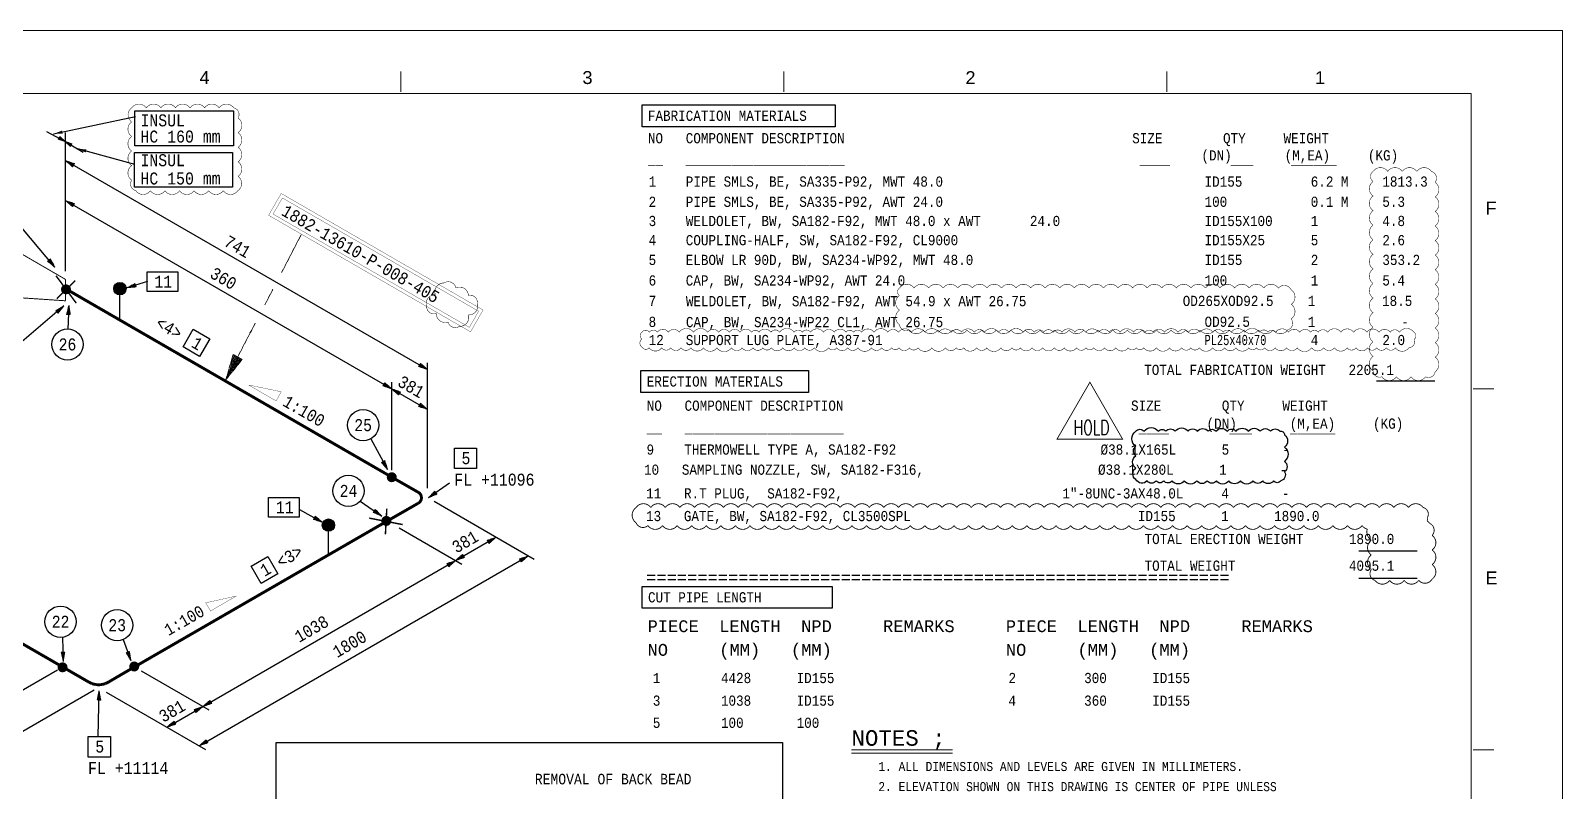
# Model space of a CAD drawing. Header units: inches. Extents: x 947 to 1788, y 0 to 594.
# Drawn here: x 1367.4 to 1787.9, y 385.2 to 594 of the extents above; entities that cross this region are included whole.
import ezdxf
from ezdxf.enums import TextEntityAlignment as Align

# ---------------------------------------------------------------- set-up
doc = ezdxf.new("R2010")
doc.units = ezdxf.units.IN
doc.header["$MEASUREMENT"] = 0
doc.linetypes.add('Dashed', pattern=[4.18782, 2.09391, -2.09391])
doc.linetypes.add('Solid', pattern=[1, 1, 0])
for name, color, linetype in [('1', 7, 'Continuous'), ('2', 2, 'Continuous'), ('3', 3, 'Continuous'), ('4', 4, 'Continuous'), ('BG 0 -1', 7, 'Continuous'), ('DIM-LINES', 7, 'Continuous'), ('DIM-TEXT', 7, 'Continuous'), ('DIMLINES', 7, 'Continuous'), ('FITTINGS', 7, 'Continuous'), ('FRAME', 7, 'Continuous'), ('ISO-TEXT', 7, 'Continuous'), ('MAT-LIST', 7, 'Continuous'), ('NOZZLES', 7, 'Continuous'), ('Rev.4', 6, 'Continuous'), ('WELDS', 7, 'Continuous')]:
    doc.layers.add(name, color=color, linetype=linetype)
for name, color, linetype, lineweight in [('borderText', 2, 'Solid', 13), ('fittingDimension', 2, 'Solid', 13), ('spool', 2, 'Solid', 13), ('weldCyanLabel', 4, 'Solid', 13), ('weldDimension', 2, 'Solid', 13)]:
    doc.layers.add(name, color=color, linetype=linetype, lineweight=lineweight)
doc.styles.add('Arial', font='arial.ttf')
doc.styles.add('fixedText', font='MONOTXT8.shx', dxfattribs={"width": 0.85})
doc.styles.add('MONOTXT', font='MONOTXT.shx', dxfattribs={"width": 0.8})
doc.styles.add('ROMANS', font='romans.shx', dxfattribs={"width": 0.8})
doc.styles.get("Standard").update_dxf_attribs({"font": 'arial.ttf'})
doc.styles.add('TXT', font='monotxt.shx')
doc.dimstyles.new('ISO-25', dxfattribs={"dimtxt": 2.5, "dimasz": 2.5, "dimexe": 1.25, "dimexo": 0.625, "dimtad": 1, "dimtxsty": 'Standard', "dimcen": 2.5, "dimclre": 4, "dimadec": 0, "dimazin": 0, "dimtfac": 1, "dimtmove": 0, "dimatfit": 3, "dimfxl": 1, "dimarcsym": 0})

# ---------------------------------------------------------------- blocks, each defined once
blk = doc.blocks.new('block193')
at = {"layer": 'NOZZLES', "const_width": 0.8}
for points in [[(-7.7, 13.4), (-2.6, 10.5)], [(0, 6), (0, 0)]]:
    blk.add_lwpolyline(points, dxfattribs=at)
at = {"layer": 'NOZZLES', "linetype": 'ByBlock', "const_width": 0.8}
for points in [[(-2.601, 10.5), (-1.858, 9.98)], [(-1.858, 9.98), (-1.218, 9.339)], [(-1.218, 9.339), (-0.698, 8.597)], [(-0.698, 8.597), (-0.315, 7.776)], [(-0.315, 7.776), (-0.08, 6.901)], [(-0.08, 6.901), (-0.001, 5.998)]]:
    blk.add_lwpolyline(points, dxfattribs=at)
at = {"flags": 1}
for tag in ['Tag', 'UCI', 'Pipe Ref', 'Description', 'Key']:
    blk.add_attdef(tag, (0, 0), '', height=1, dxfattribs=at)

msp = doc.modelspace()

# ---------------------------------------------------------------- hatches: boundary and pattern name
at = {"linetype": 'Continuous'}
for points in [[(1391.95, 524.87), (1392.1, 524.87), (1392.24, 524.85), (1392.39, 524.82), (1392.53, 524.77), (1392.66, 524.71), (1392.8, 524.65), (1392.92, 524.57), (1393.04, 524.48), (1393.15, 524.38), (1393.25, 524.27), (1393.34, 524.15), (1393.42, 524.03), (1393.48, 523.89), (1393.54, 523.76), (1393.59, 523.62), (1393.62, 523.47), (1393.64, 523.33), (1393.64, 523.18), (1393.64, 523.03), (1393.62, 522.88), (1393.59, 522.74), (1393.54, 522.6), (1393.48, 522.46), (1393.42, 522.33), (1393.34, 522.21), (1393.25, 522.09), (1393.15, 521.98), (1393.04, 521.88), (1392.92, 521.79), (1392.8, 521.71), (1392.66, 521.64), (1392.53, 521.58), (1392.39, 521.54), (1392.24, 521.51), (1392.1, 521.49), (1391.95, 521.48), (1391.8, 521.49), (1391.65, 521.51), (1391.51, 521.54), (1391.37, 521.58), (1391.23, 521.64), (1391.1, 521.71), (1390.98, 521.79), (1390.86, 521.88), (1390.75, 521.98), (1390.65, 522.09), (1390.56, 522.21), (1390.48, 522.33), (1390.41, 522.46), (1390.35, 522.6), (1390.31, 522.74), (1390.28, 522.88), (1390.26, 523.03), (1390.25, 523.18), (1390.26, 523.33), (1390.28, 523.47), (1390.31, 523.62), (1390.35, 523.76), (1390.41, 523.89), (1390.48, 524.03), (1390.56, 524.15), (1390.65, 524.27), (1390.75, 524.38), (1390.86, 524.48), (1390.98, 524.57), (1391.1, 524.65), (1391.23, 524.71), (1391.37, 524.77), (1391.51, 524.82), (1391.65, 524.85), (1391.8, 524.87)], [(1449.18, 459.99), (1449.33, 459.98), (1449.47, 459.96), (1449.62, 459.93), (1449.76, 459.89), (1449.9, 459.83), (1450.03, 459.76), (1450.15, 459.68), (1450.27, 459.59), (1450.38, 459.49), (1450.48, 459.38), (1450.57, 459.27), (1450.65, 459.14), (1450.72, 459.01), (1450.77, 458.87), (1450.82, 458.73), (1450.85, 458.59), (1450.87, 458.44), (1450.88, 458.29), (1450.87, 458.15), (1450.85, 458), (1450.82, 457.85), (1450.77, 457.71), (1450.72, 457.58), (1450.65, 457.45), (1450.57, 457.32), (1450.48, 457.2), (1450.38, 457.09), (1450.27, 456.99), (1450.15, 456.9), (1450.03, 456.82), (1449.9, 456.76), (1449.76, 456.7), (1449.62, 456.66), (1449.47, 456.62), (1449.33, 456.6), (1449.18, 456.6), (1449.03, 456.6), (1448.89, 456.62), (1448.74, 456.66), (1448.6, 456.7), (1448.46, 456.76), (1448.33, 456.82), (1448.21, 456.9), (1448.09, 456.99), (1447.98, 457.09), (1447.88, 457.2), (1447.79, 457.32), (1447.71, 457.45), (1447.64, 457.58), (1447.59, 457.71), (1447.54, 457.85), (1447.51, 458), (1447.49, 458.15), (1447.48, 458.29), (1447.49, 458.44), (1447.51, 458.59), (1447.54, 458.73), (1447.59, 458.87), (1447.64, 459.01), (1447.71, 459.14), (1447.79, 459.27), (1447.88, 459.38), (1447.98, 459.49), (1448.09, 459.59), (1448.21, 459.68), (1448.33, 459.76), (1448.46, 459.83), (1448.6, 459.89), (1448.74, 459.93), (1448.89, 459.96), (1449.03, 459.98)]]:
    msp.add_hatch(color=2, dxfattribs=at).paths.add_polyline_path(points)
at = {"layer": 'DIMLINES', "linetype": 'Continuous'}
for points in [[(1375.11, 564.2), (1376.95, 563.56), (1375.51, 564.84)], [(1378.71, 562.92), (1376.87, 563.56), (1378.31, 562.28)]]:
    msp.add_hatch(color=2, dxfattribs=at).paths.add_polyline_path(points)
at = {"layer": 'WELDS'}
h = msp.add_hatch(color=2, dxfattribs=at)
edge = h.paths.add_edge_path(flags=0)
edge.add_arc((1377.14, 522.99), 1.38, 180, 540, ccw=False)
h = msp.add_hatch(color=2, dxfattribs=at)
edge = h.paths.add_edge_path(flags=0)
edge.add_arc((1466.56, 471.43), 1.38, 180, 540, ccw=False)
h = msp.add_hatch(color=2, dxfattribs=at)
edge = h.paths.add_edge_path(flags=0)
edge.add_arc((1465.06, 459.43), 1.38, 180, 540, ccw=False)
h = msp.add_hatch(color=2, dxfattribs=at)
edge = h.paths.add_edge_path(flags=0)
edge.add_arc((1376.2, 419.25), 1.38, 180, 540, ccw=False)
h = msp.add_hatch(color=2, dxfattribs=at)
edge = h.paths.add_edge_path(flags=0)
edge.add_arc((1395.87, 419.48), 1.38, 180, 540, ccw=False)

# ---------------------------------------------------------------- linework, layer by layer
at = {"color": 2}
for p, q in [((1391.95, 514.88), (1391.95, 522.79)), ((1449.18, 449.99), (1449.18, 457.9))]:
    msp.add_line(p, q, dxfattribs=at)
at = {"color": 2, "linetype": 'Continuous'}
for centre in [(1391.95, 523.18), (1449.18, 458.29)]:
    msp.add_circle(centre, 1.7, dxfattribs=at)
at = {"layer": '1', "color": 4, "linetype": 'Continuous', "lineweight": 0}
for p, q in [((1592.72, 396.62), (1620.51, 396.62)), ((1592.72, 395.73), (1620.51, 395.73))]:
    msp.add_line(p, q, dxfattribs=at)
at = {"layer": '2', "color": 2}
for p, q in [((1377.03, 527.94), (1377.03, 566.02)), ((1476.36, 468.42), (1476.36, 502.83)), ((1466.53, 497.55), (1466.53, 473.34)), ((1505.68, 448.86), (1478.18, 464.74)), ((1468.55, 457.53), (1485.8, 447.58)), ((1374.83, 418.5), (1349.84, 404.06)), ((1416.41, 407.51), (1397.9, 418.2)), ((1384.83, 412.95), (1349.49, 392.55)), ((1388.15, 412.46), (1415.39, 396.73))]:
    msp.add_line(p, q, dxfattribs=at)
at = {"layer": '2', "color": 4}
for p, q in [((1377.03, 558.33), (1476.36, 500.98)), ((1374.09, 529.12), (1355.01, 551.71)), ((1377.03, 547.38), (1476.36, 490.03)), ((1376.53, 518.45), (1361.82, 505.86)), ((1377.9, 518.56), (1377.69, 512.08)), ((1404.88, 402.8), (1495.17, 454.93)), ((1413.7, 397.71), (1504, 449.84))]:
    msp.add_line(p, q, dxfattribs=at)
for points in [[(1396.05, 571.97), (1423.12, 571.97), (1423.12, 562.39), (1396.05, 562.39)], [(1395.98, 560.52), (1422.83, 560.52), (1422.83, 551.01), (1395.98, 551.01)], [(1399.44, 527.78), (1407.83, 527.78), (1407.83, 522.42), (1399.44, 522.42)], [(1412.03, 512.03), (1416.6, 509.39), (1413.82, 504.58), (1409.26, 507.22)], [(1483.75, 479.39), (1489.85, 479.39), (1489.85, 473.78), (1483.75, 473.78)], [(1432.77, 465.86), (1441.15, 465.86), (1441.15, 460.5), (1432.77, 460.5)], [(1427.95, 447.05), (1432.51, 449.68), (1435.29, 444.88), (1430.72, 442.24)], [(1383.22, 400.23), (1389.32, 400.23), (1389.32, 394.63), (1383.22, 394.63)]]:
    msp.add_lwpolyline(points, close=True, dxfattribs=at)
for centre in [(1377.55, 507.88), (1458.7, 485.72), (1454.68, 467.67), (1375.65, 431.77), (1391.19, 430.82)]:
    msp.add_circle(centre, 4.29, dxfattribs=at)
at = {"layer": '4', "color": 1}
msp.add_lwpolyline([(1670.8, 484.03, -0.520567), (1673.02, 484.03, -0.520567), (1677, 484.03, -0.520567), (1679.06, 484.03, -0.520567), (1681.61, 484.03, -0.520567), (1685.12, 484.03, -0.520567), (1687.68, 484.03, -0.520567), (1690.63, 484.03, -0.520567), (1692.8, 484.03, -0.520567), (1695.92, 484.03, -0.520567), (1698.32, 484.03, -0.520567), (1701.67, 484.03, -0.520567), (1704.94, 484.03, -0.520567), (1707.75, 484.03, -0.520567), (1710.32, 484.03, -0.520567), (1711.58, 483.06, -0.520567), (1711.58, 479.72, -0.520567), (1711.58, 475.78, -0.520567), (1711.58, 472.92, -0.520567), (1710.6, 470.44, -0.520567), (1708.6, 470.44, -0.520567), (1705.63, 470.44, -0.520567), (1702.95, 470.44, -0.520567), (1699.51, 470.44, -0.520567), (1696.3, 470.44, -0.520567), (1692.91, 470.44, -0.520567), (1690.4, 470.44, -0.520567), (1687.53, 470.44, -0.520567), (1684.09, 470.44, -0.520567), (1680.74, 470.44, -0.520567), (1678.5, 470.44, -0.520567), (1676.38, 470.44, -0.520567), (1673.88, 470.44, -0.520567), (1670.8, 470.78, -0.520567), (1670.8, 473.93, -0.520567), (1670.8, 477.32, -0.520567), (1670.8, 479.92, -0.520567)], format="xyb", close=True, dxfattribs=at)
at = {"layer": '4', "color": 2}
msp.add_lwpolyline([(1434.84, 398.6), (1573.78, 398.6), (1573.78, 234.27), (1434.84, 234.27)], close=True, dxfattribs=at)
at = {"layer": 'BG 0 -1', "color": 7, "linetype": 'Continuous', "lineweight": 9}
for p, q in [((946.88, 594), (1787.88, 594)), ((1787.88, 594), (1787.88, 0)), ((1469.08, 577.17), (1469.08, 582.83)), ((1574.2, 577.17), (1574.2, 582.83)), ((1679.33, 577.17), (1679.33, 582.83)), ((1762.81, 576.75), (971.99, 576.75)), ((1762.81, 18.11), (1762.81, 576.75)), ((1763.44, 495.71), (1769.09, 495.71)), ((1763.44, 396.57), (1769.09, 396.57))]:
    msp.add_line(p, q, dxfattribs=at)
at = {"layer": 'DIM-LINES', "color": 4}
for p, q in [((1399.53, 525.17), (1393.85, 523.38)), ((1460.83, 482), (1465.41, 473.56)), ((1482.41, 469.75), (1476.61, 465.75)), ((1441.2, 462.55), (1447.48, 459.08)), ((1457.88, 464.82), (1463.82, 460.77)), ((1376.19, 427.43), (1376.39, 420.89)), ((1392.82, 426.85), (1394.96, 421.09)), ((1385.98, 400.23), (1386.23, 412.77))]:
    msp.add_line(p, q, dxfattribs=at)
at = {"layer": 'DIMLINES', "color": 2, "linetype": 'Continuous', "lineweight": 30}
for p, q in [((1371.83, 566.36), (1376.95, 563.56)), ((1375.11, 564.2), (1375.51, 564.84)), ((1376.95, 563.56), (1375.11, 564.2)), ((1375.51, 564.84), (1376.95, 563.56)), ((1376.87, 563.56), (1381.83, 560.6)), ((1378.31, 562.28), (1376.87, 563.56)), ((1376.87, 563.56), (1378.71, 562.92))]:
    msp.add_line(p, q, dxfattribs=at)
at = {"layer": 'DIMLINES', "color": 2, "linetype": 'Continuous', "lineweight": 30, "const_width": 0.3}
for points in [[(1375.11, 564.2), (1376.95, 563.56), (1375.51, 564.84)], [(1378.71, 562.92), (1376.87, 563.56), (1378.31, 562.28)]]:
    msp.add_lwpolyline(points, close=True, dxfattribs=at)
at = {"layer": 'FITTINGS', "color": 2, "linetype": 'Dashed', "const_width": 0.26}
for points in [[(1363.21, 533.73), (1377.04, 525.7)], [(1377.04, 525.7), (1377.04, 519.85)], [(1377.04, 519.85), (1363.21, 520.77)]]:
    msp.add_lwpolyline(points, dxfattribs=at)
at = {"layer": 'FRAME', "color": 4, "linetype": 'ByBlock', "const_width": 0.08}
for points in [[(1434.83, 492.36), (1427.25, 496.75)], [(1427.25, 496.75), (1436.23, 494.89)], [(1436.23, 494.89), (1434.83, 492.36)]]:
    msp.add_lwpolyline(points, dxfattribs=at)
at = {"layer": 'FRAME', "color": 4, "linetype": 'ByBlock'}
msp.add_lwpolyline([(1415.48, 436.95, 0.08, 0.08, 0), (1416.81, 434.71, 0.08, 0.08, 0), (1423.85, 438.8, 0.08, 0.08, 0)], format="xyseb", close=True, dxfattribs=at)
at = {"layer": 'ISO-TEXT', "color": 2, "linetype": 'ByBlock', "const_width": 0.08, "flags": 128}
for points in [[(1432.76, 543.33), (1436.21, 549.31), (1491.63, 517.31), (1488.18, 511.33)], [(1433.99, 543.66), (1436.54, 548.08), (1490.4, 516.98), (1487.85, 512.56)]]:
    msp.add_lwpolyline(points, close=True, dxfattribs=at)
at = {"layer": 'MAT-LIST', "color": 2}
for p, q in [((1736.87, 497.89), (1752.86, 497.89)), ((1736.87, 497.89), (1752.86, 497.89)), ((1732.01, 451.21), (1747.99, 451.21)), ((1732.01, 443.68), (1747.99, 443.68))]:
    msp.add_line(p, q, dxfattribs=at)
at = {"layer": 'MAT-LIST', "color": 2, "flags": 128}
for points in [[(1535.25, 567.61), (1535.25, 573.61), (1588.3, 573.61), (1588.3, 567.61)], [(1534.92, 494.69), (1534.92, 500.69), (1580.93, 500.69), (1580.93, 494.69)], [(1535.28, 435.45), (1535.28, 441.44), (1587.46, 441.44), (1587.46, 435.45)]]:
    msp.add_lwpolyline(points, close=True, dxfattribs=at)
at = {"layer": 'NOZZLES', "const_width": 0.8}
for points in [[(1466.54, 471.46), (1377.03, 523.17)], [(1473.84, 467.29), (1466.54, 471.46)], [(1473.84, 464.29), (1473.84, 464.29), (1474.09, 464.47), (1474.31, 464.68), (1474.48, 464.93), (1474.61, 465.2), (1474.68, 465.49), (1474.71, 465.79), (1474.68, 466.09), (1474.61, 466.38), (1474.48, 466.66), (1474.3, 466.91), (1474.09, 467.12), (1473.84, 467.29)], [(1465.34, 459.43), (1473.84, 464.29)], [(1378.31, 418.14), (1307.03, 459.29)], [(1393.43, 417.91), (1465.34, 459.43)]]:
    msp.add_lwpolyline(points, dxfattribs=at)
at = {"layer": 'Rev.4', "color": 1, "const_width": 0.132}
for points in [[(1395.18, 572.8, -0.520567), (1399.18, 572.8, -0.520567), (1403.18, 572.8, -0.520567), (1407.18, 572.8, -0.520567), (1411.18, 572.8, -0.520567), (1415.18, 572.8, -0.520567), (1419.18, 572.8, -0.520567), (1423.18, 572.8, -0.520567), (1424.37, 570, -0.520567), (1424.37, 566, -0.520567), (1424.37, 562, -0.520567), (1424.37, 558, -0.520567), (1424.37, 554, -0.520567), (1424.3, 550.07, -0.520567), (1420.3, 550.07, -0.520567), (1416.3, 550.07, -0.520567), (1412.3, 550.07, -0.520567), (1408.3, 550.07, -0.520567), (1404.3, 550.07, -0.520567), (1400.3, 550.07, -0.520567), (1396.3, 550.07, -0.520567), (1395.18, 552.95, -0.520567), (1395.18, 556.95, -0.520567), (1395.18, 560.95, -0.520567), (1395.18, 564.95, -0.520567), (1395.18, 568.95, -0.520567)], [(1735.93, 555.36, -0.520567), (1739.93, 555.36, -0.520567), (1743.93, 555.36, -0.520567), (1747.93, 555.36, -0.520567), (1751.93, 555.36, -0.520567), (1752.95, 552.38, -0.520567), (1752.95, 548.38, -0.520567), (1752.95, 544.38, -0.520567), (1752.95, 540.38, -0.520567), (1752.95, 536.38, -0.520567), (1752.95, 532.38, -0.520567), (1752.95, 528.38, -0.520567), (1752.95, 524.38, -0.520567), (1752.95, 520.38, -0.520567), (1752.95, 516.38, -0.520567), (1752.95, 512.38, -0.520567), (1752.95, 508.38, -0.520567), (1752.95, 504.38, -0.520567), (1752.95, 500.38, -0.520567), (1750.33, 499, -0.520567), (1746.33, 499, -0.520567), (1742.33, 499, -0.520567), (1738.33, 499, -0.520567), (1735.93, 500.6, -0.520567), (1735.93, 504.6, -0.520567), (1735.93, 508.6, -0.520567), (1735.93, 512.6, -0.520567), (1735.93, 516.6, -0.520567), (1735.93, 520.6, -0.520567), (1735.93, 524.6, -0.520567), (1735.93, 528.6, -0.520567), (1735.93, 532.6, -0.520567), (1735.93, 536.6, -0.520567), (1735.93, 540.6, -0.520567), (1735.93, 544.6, -0.520567), (1735.93, 548.6, -0.520567), (1735.93, 552.6, -0.520567)], [(1476.13, 518.3, -0.520567), (1478.51, 521.52, -0.520567), (1480.88, 524.74, -0.520567), (1484.18, 523.39, -0.520567), (1487.61, 521.34, -0.520567), (1490.06, 519.11, -0.520567), (1487.58, 515.97, -0.520567), (1485.1, 512.83, -0.520567), (1482.03, 514.01, -0.520567), (1478.8, 516.36, -0.520567)], [(1605.92, 523.35, -0.520567), (1609.92, 523.35, -0.520567), (1613.92, 523.35, -0.520567), (1617.92, 523.35, -0.520567), (1621.92, 523.35, -0.520567), (1625.92, 523.35, -0.520567), (1629.92, 523.35, -0.520567), (1633.92, 523.35, -0.520567), (1637.92, 523.35, -0.520567), (1641.92, 523.35, -0.520567), (1645.92, 523.35, -0.520567), (1649.92, 523.35, -0.520567), (1653.92, 523.35, -0.520567), (1657.92, 523.35, -0.520567), (1661.92, 523.35, -0.520567), (1665.92, 523.35, -0.520567), (1669.92, 523.35, -0.520567), (1673.92, 523.35, -0.520567), (1677.92, 523.35, -0.520567), (1681.92, 523.35, -0.520567), (1685.92, 523.35, -0.520567), (1689.92, 523.35, -0.520567), (1693.92, 523.35, -0.520567), (1697.92, 523.35, -0.520567), (1701.92, 523.35, -0.520567), (1705.92, 523.35, -0.520567), (1709.92, 523.35, -0.520567), (1713.45, 522.88, -0.520567), (1713.45, 518.88, -0.520567), (1713.45, 514.88, -0.520567), (1712.48, 511.85, -0.520567), (1708.48, 511.85, -0.520567), (1704.48, 511.85, -0.520567), (1700.48, 511.85, -0.520567), (1696.48, 511.85, -0.520567), (1692.48, 511.85, -0.520567), (1688.48, 511.85, -0.520567), (1684.48, 511.85, -0.520567), (1680.48, 511.85, -0.520567), (1676.48, 511.85, -0.520567), (1672.48, 511.85, -0.520567), (1668.48, 511.85, -0.520567), (1664.48, 511.85, -0.520567), (1660.48, 511.85, -0.520567), (1656.48, 511.85, -0.520567), (1652.48, 511.85, -0.520567), (1648.48, 511.85, -0.520567), (1644.48, 511.85, -0.520567), (1640.48, 511.85, -0.520567), (1636.48, 511.85, -0.520567), (1632.48, 511.85, -0.520567), (1628.48, 511.85, -0.520567), (1624.48, 511.85, -0.520567), (1620.48, 511.85, -0.520567), (1616.48, 511.85, -0.520567), (1612.48, 511.85, -0.520567), (1608.48, 511.85, -0.520567), (1605.92, 513.3, -0.520567), (1605.92, 517.3, -0.520567), (1605.92, 521.3, -0.520567)], [(1535.24, 511.23, -0.520567), (1537.28, 511.23, -0.520567), (1539.48, 511.23, -0.520567), (1542.5, 511.23, -0.520567), (1545.46, 511.23, -0.520567), (1549.38, 511.23, -0.520567), (1553.26, 511.23, -0.520567), (1556.28, 511.23, -0.520567), (1559.21, 511.23, -0.520567), (1562.17, 511.23, -0.520567), (1565.33, 511.23, -0.520567), (1567.34, 511.23, -0.520567), (1570.63, 511.23, -0.520567), (1573.03, 511.23, -0.520567), (1577.01, 511.23, -0.520567), (1579.23, 511.23, -0.520567), (1581.52, 511.23, -0.520567), (1585.08, 511.23, -0.520567), (1588.01, 511.23, -0.520567), (1591.26, 511.23, -0.520567), (1593.32, 511.23, -0.520567), (1595.52, 511.23, -0.520567), (1598.94, 511.23, -0.520567), (1602.7, 511.23, -0.520567), (1605.62, 511.23, -0.520567), (1609.24, 511.23, -0.520567), (1612.93, 511.23, -0.520567), (1616.69, 511.23, -0.520567), (1620.19, 511.23, -0.520567), (1622.96, 511.23, -0.520567), (1626.48, 511.23, -0.520567), (1629.26, 511.23, -0.520567), (1633.11, 511.23, -0.520567), (1635.98, 511.23, -0.520567), (1639.86, 511.23, -0.520567), (1642.95, 511.23, -0.520567), (1645.5, 511.23, -0.520567), (1648.16, 511.23, -0.520567), (1650.53, 511.23, -0.520567), (1654.05, 511.23, -0.520567), (1657.05, 511.23, -0.520567), (1660.58, 511.23, -0.520567), (1663.49, 511.23, -0.520567), (1666.49, 511.23, -0.520567), (1670.14, 511.23, -0.520567), (1673.35, 511.23, -0.520567), (1675.49, 511.23, -0.520567), (1678.66, 511.23, -0.520567), (1682.37, 511.23, -0.520567), (1685.22, 511.23, -0.520567), (1688.45, 511.23, -0.520567), (1691.96, 511.23, -0.520567), (1694.78, 511.23, -0.520567), (1697, 511.23, -0.520567), (1700.71, 511.23, -0.520567), (1704.71, 511.23, -0.520567), (1707.09, 511.23, -0.520567), (1709.17, 511.23, -0.520567), (1712.72, 511.23, -0.520567), (1715.79, 511.23, -0.520567), (1718.77, 511.23, -0.520567), (1720.85, 511.23, -0.520567), (1723.45, 511.23, -0.520567), (1727.09, 511.23, -0.520567), (1730.58, 511.23, -0.520567), (1734.22, 511.23, -0.520567), (1737.56, 511.23, -0.520567), (1740.62, 511.23, -0.520567), (1743.15, 511.23, -0.520567), (1747.11, 511.23, -0.520567), (1747.21, 509.25, -0.520567), (1745.74, 506.95, -0.520567), (1742.06, 506.95, -0.520567), (1739.54, 506.95, -0.520567), (1736.92, 506.95, -0.520567), (1734.4, 506.95, -0.520567), (1731.24, 506.95, -0.520567), (1728.81, 506.95, -0.520567), (1725.28, 506.95, -0.520567), (1722.37, 506.95, -0.520567), (1719.05, 506.95, -0.520567), (1715.11, 506.95, -0.520567), (1712.17, 506.95, -0.520567), (1709.06, 506.95, -0.520567), (1706.16, 506.95, -0.520567), (1703.91, 506.95, -0.520567), (1701.8, 506.95, -0.520567), (1698.27, 506.95, -0.520567), (1695.16, 506.95, -0.520567), (1691.88, 506.95, -0.520567), (1688.23, 506.95, -0.520567), (1685.89, 506.95, -0.520567), (1683.38, 506.95, -0.520567), (1680.05, 506.95, -0.520567), (1676.44, 506.95, -0.520567), (1672.98, 506.95, -0.520567), (1670.92, 506.95, -0.520567), (1668.69, 506.95, -0.520567), (1665.29, 506.95, -0.520567), (1662.21, 506.95, -0.520567), (1659.25, 506.95, -0.520567), (1657.15, 506.95, -0.520567), (1654.53, 506.95, -0.520567), (1651.15, 506.95, -0.520567), (1648.43, 506.95, -0.520567), (1645.22, 506.95, -0.520567), (1642.31, 506.95, -0.520567), (1639.08, 506.95, -0.520567), (1636.77, 506.95, -0.520567), (1633.75, 506.95, -0.520567), (1629.88, 506.95, -0.520567), (1627.1, 506.95, -0.520567), (1623.53, 506.95, -0.520567), (1621.51, 506.95, -0.520567), (1618.52, 506.95, -0.520567), (1614.8, 506.95, -0.520567), (1611.02, 506.95, -0.520567), (1608.66, 506.95, -0.520567), (1605.77, 506.95, -0.520567), (1603.77, 506.95, -0.520567), (1601.04, 506.95, -0.520567), (1598.24, 506.95, -0.520567), (1594.5, 506.95, -0.520567), (1591.71, 506.95, -0.520567), (1588.7, 506.95, -0.520567), (1586.46, 506.95, -0.520567), (1582.55, 506.95, -0.520567), (1579.94, 506.95, -0.520567), (1577.02, 506.95, -0.520567), (1573.9, 506.95, -0.520567), (1570.77, 506.95, -0.520567), (1568.41, 506.95, -0.520567), (1565.69, 506.95, -0.520567), (1562.74, 506.95, -0.520567), (1559.8, 506.95, -0.520567), (1555.81, 506.95, -0.520567), (1552.14, 506.95, -0.520567), (1548.68, 506.95, -0.520567), (1545.97, 506.95, -0.520567), (1543.13, 506.95, -0.520567), (1540.66, 506.95, -0.520567), (1537.22, 506.95, -0.520567), (1535.24, 507.16, -0.520567), (1535.24, 509.36, -0.520567)]]:
    msp.add_lwpolyline(points, format="xyb", close=True, dxfattribs=at)
at = {"layer": 'Rev.4', "color": 1, "const_width": 0.238}
msp.add_lwpolyline([(1658.19, 497.5), (1649.17, 481.88), (1667.17, 481.88)], close=True, dxfattribs=at)
for points in [[(1734.32, 457.19, -0.182873), (1732.89, 458.16, -0.520567), (1728.89, 458.16, -0.520567), (1724.89, 458.16, -0.520567), (1720.89, 458.16, -0.520567), (1716.89, 458.16, -0.520567), (1712.89, 458.16, -0.520567), (1708.89, 458.16, -0.520567), (1704.89, 458.16, -0.520567), (1700.89, 458.16, -0.520567), (1696.89, 458.16, -0.520567), (1692.89, 458.16, -0.520567), (1688.89, 458.16, -0.520567), (1684.89, 458.16, -0.520567), (1680.89, 458.16, -0.520567), (1676.89, 458.16, -0.520567), (1672.89, 458.16, -0.520567), (1668.89, 458.16, -0.520567), (1664.89, 458.16, -0.520567), (1660.89, 458.16, -0.520567), (1656.89, 458.16, -0.520567), (1652.89, 458.16, -0.520567), (1648.89, 458.16, -0.520567), (1644.89, 458.16, -0.520567), (1640.89, 458.16, -0.520567), (1636.89, 458.16, -0.520567), (1632.89, 458.16, -0.520567), (1628.89, 458.16, -0.520567), (1624.89, 458.16, -0.520567), (1620.89, 458.16, -0.520567), (1616.89, 458.16, -0.520567), (1612.89, 458.16, -0.520567), (1608.89, 458.16, -0.520567), (1604.89, 458.16, -0.520567), (1600.89, 458.16, -0.520567), (1596.89, 458.16, -0.520567), (1592.89, 458.16, -0.520567), (1588.89, 458.16, -0.520567), (1584.89, 458.16, -0.520567), (1580.89, 458.16, -0.520567), (1576.89, 458.16, -0.520567), (1572.89, 458.16, -0.520567), (1568.89, 458.16, -0.520567), (1564.89, 458.16, -0.520567), (1560.89, 458.16, -0.520567), (1556.89, 458.16, -0.520567), (1552.89, 458.16, -0.520567), (1548.89, 458.16, -0.520567), (1544.89, 458.16, -0.520567), (1540.89, 458.16, -0.520567), (1536.89, 458.16, -0.520567), (1533.64, 458.9, -0.520567), (1533.64, 463.12, -0.520567), (1537.64, 463.12, -0.520567), (1541.64, 463.12, -0.520567), (1545.64, 463.12, -0.520567), (1549.64, 463.12, -0.520567), (1553.64, 463.12, -0.520567), (1557.64, 463.12, -0.520567), (1561.64, 463.12, -0.520567), (1565.64, 463.12, -0.520567), (1569.64, 463.12, -0.520567), (1573.64, 463.12, -0.520567), (1577.64, 463.12, -0.520567), (1581.64, 463.12, -0.520567), (1585.64, 463.12, -0.520567), (1589.64, 463.12, -0.520567), (1593.64, 463.12, -0.520567), (1597.64, 463.12, -0.520567), (1601.64, 463.12, -0.520567), (1605.64, 463.12, -0.520567), (1609.64, 463.12, -0.520567), (1613.64, 463.12, -0.520567), (1617.64, 463.12, -0.520567), (1621.64, 463.12, -0.520567), (1625.64, 463.12, -0.520567), (1629.64, 463.12, -0.520567), (1633.64, 463.12, -0.520567), (1637.64, 463.12, -0.520567), (1641.64, 463.12, -0.520567), (1645.64, 463.12, -0.520567), (1649.64, 463.12, -0.520567), (1653.64, 463.12, -0.520567), (1657.64, 463.12, -0.520567), (1661.64, 463.12, -0.520567), (1665.64, 463.12, -0.520567), (1669.64, 463.12, -0.520567), (1673.64, 463.12, -0.520567), (1677.64, 463.12, -0.520567), (1681.64, 463.12, -0.520567), (1685.64, 463.12, -0.520567), (1689.64, 463.12, -0.520567), (1693.64, 463.12, -0.520567), (1697.64, 463.12, -0.520567), (1701.64, 463.12, -0.520567), (1705.64, 463.12, -0.520567), (1709.64, 463.12, -0.520567), (1713.64, 463.12, -0.520567), (1717.64, 463.12, -0.520567), (1721.64, 463.12, -0.520567), (1725.64, 463.12, -0.520567), (1729.64, 463.12, -0.520567), (1733.64, 463.12, -0.520567), (1737.64, 463.12, -0.520567), (1741.64, 463.12, -0.520567), (1745.64, 463.12, -0.520567), (1749.64, 463.12, -0.520567), (1750.79, 460.27, -0.125683), (1750.77, 459.41, -0.125683)], [(1750.77, 459.41, -0.095856), (1751.44, 458.77, -0.520567), (1752.12, 455.46, -0.520567), (1752.12, 451.46, -0.520567), (1752.12, 447.46, -0.520567), (1752.12, 443.46, -0.520567), (1748.46, 443.12, -0.520567), (1744.46, 443.12, -0.520567), (1740.46, 443.12, -0.520567), (1736.46, 443.12, -0.520567), (1735.44, 446.1, -0.520567), (1735.44, 450.1, -0.520567), (1735.44, 454.1, -0.316892), (1734.32, 457.19)]]:
    msp.add_lwpolyline(points, format="xyb", dxfattribs=at)
at = {"layer": 'spool', "color": 4, "flags": 128}
msp.add_lwpolyline([(1421.05, 498.24), (1423.03, 505.07), (1425.51, 503.79), (1421.05, 498.24), (1421.7, 499.48), (1423.28, 504.94), (1425.26, 503.91), (1421.7, 499.48), (1422.34, 500.71), (1423.53, 504.81), (1425.01, 504.04), (1422.34, 500.71), (1422.98, 501.95), (1423.78, 504.69), (1424.77, 504.17), (1422.98, 501.95), (1423.63, 503.19), (1424.02, 504.56), (1424.52, 504.3), (1423.63, 503.19)], dxfattribs=at)
at = {"layer": 'weldCyanLabel'}
for p, q in [((1436.29, 527.58), (1441.7, 537.98)), ((1431.72, 518.77), (1433.87, 522.91)), ((1421.05, 498.24), (1429.09, 513.7))]:
    msp.add_line(p, q, dxfattribs=at)
at = {"layer": 'weldDimension', "color": 4, "flags": 128}
for points in [[(1377.03, 558.33), (1379.44, 557.51), (1378.94, 556.65), (1377.03, 558.33), (1377.46, 558.08), (1379.39, 557.43), (1378.99, 556.74), (1377.46, 558.08), (1377.9, 557.83), (1379.34, 557.34), (1379.04, 556.82), (1377.9, 557.83), (1378.33, 557.58), (1379.29, 557.26), (1379.09, 556.91), (1378.33, 557.58), (1378.76, 557.33), (1379.24, 557.17), (1379.14, 557), (1378.76, 557.33)], [(1377.05, 558.33), (1379.45, 557.52), (1378.96, 556.65), (1377.05, 558.33), (1377.48, 558.08), (1379.4, 557.43), (1379.01, 556.74), (1377.48, 558.08), (1377.91, 557.83), (1379.35, 557.34), (1379.06, 556.83), (1377.91, 557.83), (1378.34, 557.58), (1379.31, 557.26), (1379.11, 556.91), (1378.34, 557.58), (1378.77, 557.33), (1379.26, 557.17), (1379.16, 557), (1378.77, 557.33)], [(1377.03, 547.38), (1379.44, 546.56), (1378.94, 545.7), (1377.03, 547.38), (1377.46, 547.13), (1379.39, 546.48), (1378.99, 545.78), (1377.46, 547.13), (1377.9, 546.88), (1379.34, 546.39), (1379.04, 545.87), (1377.9, 546.88), (1378.33, 546.63), (1379.29, 546.3), (1379.09, 545.96), (1378.33, 546.63), (1378.76, 546.38), (1379.24, 546.22), (1379.14, 546.04), (1378.76, 546.38)], [(1377.05, 547.38), (1379.45, 546.56), (1378.96, 545.7), (1377.05, 547.38), (1377.48, 547.13), (1379.4, 546.48), (1379.01, 545.79), (1377.48, 547.13), (1377.91, 546.88), (1379.35, 546.39), (1379.06, 545.87), (1377.91, 546.88), (1378.34, 546.63), (1379.31, 546.3), (1379.11, 545.96), (1378.34, 546.63), (1378.77, 546.38), (1379.26, 546.22), (1379.16, 546.04), (1378.77, 546.38)], [(1374.09, 529.12), (1372.1, 530.7), (1372.86, 531.34), (1374.09, 529.12), (1373.77, 529.5), (1372.18, 530.77), (1372.79, 531.28), (1373.77, 529.5), (1373.44, 529.88), (1372.25, 530.83), (1372.71, 531.22), (1373.44, 529.88), (1373.12, 530.26), (1372.33, 530.9), (1372.63, 531.15), (1373.12, 530.26), (1372.8, 530.64), (1372.41, 530.96), (1372.56, 531.09), (1372.8, 530.64)], [(1393.85, 523.38), (1396.38, 523.65), (1396.08, 524.61), (1393.85, 523.38), (1394.33, 523.53), (1396.35, 523.75), (1396.11, 524.51), (1394.33, 523.53), (1394.8, 523.68), (1396.32, 523.84), (1396.14, 524.42), (1394.8, 523.68), (1395.28, 523.83), (1396.29, 523.94), (1396.17, 524.32), (1395.28, 523.83), (1395.75, 523.98), (1396.26, 524.04), (1396.2, 524.23), (1395.75, 523.98)], [(1376.53, 518.45), (1374.96, 516.45), (1374.31, 517.21), (1376.53, 518.45), (1376.15, 518.13), (1374.89, 516.53), (1374.38, 517.14), (1376.15, 518.13), (1375.77, 517.8), (1374.83, 516.61), (1374.44, 517.06), (1375.77, 517.8), (1375.39, 517.48), (1374.77, 516.68), (1374.51, 516.99), (1375.39, 517.48), (1375.01, 517.16), (1374.7, 516.76), (1374.57, 516.91), (1375.01, 517.16)], [(1377.9, 518.56), (1378.32, 516.06), (1377.32, 516.09), (1377.9, 518.56), (1377.88, 518.07), (1378.22, 516.06), (1377.42, 516.09), (1377.88, 518.07), (1377.86, 517.57), (1378.12, 516.06), (1377.52, 516.08), (1377.86, 517.57), (1377.85, 517.07), (1378.02, 516.07), (1377.62, 516.08), (1377.85, 517.07), (1377.83, 516.57), (1377.92, 516.07), (1377.72, 516.08), (1377.83, 516.57)], [(1476.35, 500.98), (1474.44, 502.66), (1473.94, 501.8), (1476.35, 500.98), (1475.91, 501.23), (1474.39, 502.57), (1473.99, 501.88), (1475.91, 501.23), (1475.48, 501.48), (1474.34, 502.49), (1474.04, 501.97), (1475.48, 501.48), (1475.05, 501.73), (1474.29, 502.4), (1474.09, 502.06), (1475.05, 501.73), (1474.62, 501.98), (1474.24, 502.31), (1474.14, 502.14), (1474.62, 501.98)], [(1476.36, 500.98), (1474.45, 502.66), (1473.95, 501.8), (1476.36, 500.98), (1475.93, 501.23), (1474.4, 502.57), (1474, 501.88), (1475.93, 501.23), (1475.5, 501.48), (1474.35, 502.49), (1474.05, 501.97), (1475.5, 501.48), (1475.06, 501.73), (1474.3, 502.4), (1474.1, 502.06), (1475.06, 501.73), (1474.63, 501.98), (1474.25, 502.32), (1474.15, 502.14), (1474.63, 501.98)], [(1466.53, 495.69), (1464.62, 497.36), (1464.12, 496.5), (1466.53, 495.69), (1466.1, 495.93), (1464.57, 497.28), (1464.17, 496.59), (1466.1, 495.93), (1465.66, 496.18), (1464.52, 497.19), (1464.22, 496.67), (1465.66, 496.18), (1465.23, 496.43), (1464.47, 497.1), (1464.27, 496.76), (1465.23, 496.43), (1464.8, 496.68), (1464.42, 497.02), (1464.32, 496.85), (1464.8, 496.68)], [(1466.54, 495.69), (1464.63, 497.36), (1464.13, 496.5), (1466.54, 495.69), (1466.11, 495.94), (1464.58, 497.28), (1464.18, 496.59), (1466.11, 495.94), (1465.68, 496.19), (1464.53, 497.19), (1464.23, 496.67), (1465.68, 496.19), (1465.25, 496.43), (1464.48, 497.11), (1464.28, 496.76), (1465.25, 496.43), (1464.82, 496.68), (1464.43, 497.02), (1464.33, 496.85), (1464.82, 496.68)], [(1466.53, 495.69), (1468.93, 494.87), (1468.44, 494.01), (1466.53, 495.69), (1466.96, 495.44), (1468.89, 494.78), (1468.49, 494.09), (1466.96, 495.44), (1467.39, 495.19), (1468.84, 494.7), (1468.54, 494.18), (1467.39, 495.19), (1467.82, 494.94), (1468.79, 494.61), (1468.59, 494.27), (1467.82, 494.94), (1468.25, 494.69), (1468.74, 494.53), (1468.64, 494.35), (1468.25, 494.69)], [(1466.54, 495.69), (1468.95, 494.87), (1468.45, 494.01), (1466.54, 495.69), (1466.97, 495.44), (1468.9, 494.79), (1468.5, 494.1), (1466.97, 495.44), (1467.41, 495.19), (1468.85, 494.7), (1468.55, 494.18), (1467.41, 495.19), (1467.84, 494.94), (1468.8, 494.61), (1468.6, 494.27), (1467.84, 494.94), (1468.27, 494.69), (1468.75, 494.53), (1468.65, 494.35), (1468.27, 494.69)], [(1476.35, 490.03), (1474.44, 491.71), (1473.94, 490.84), (1476.35, 490.03), (1475.91, 490.28), (1474.39, 491.62), (1473.99, 490.93), (1475.91, 490.28), (1475.48, 490.53), (1474.34, 491.53), (1474.04, 491.02), (1475.48, 490.53), (1475.05, 490.78), (1474.29, 491.45), (1474.09, 491.1), (1475.05, 490.78), (1474.62, 491.03), (1474.24, 491.36), (1474.14, 491.19), (1474.62, 491.03)], [(1476.36, 490.03), (1474.45, 491.71), (1473.95, 490.84), (1476.36, 490.03), (1475.93, 490.28), (1474.4, 491.62), (1474, 490.93), (1475.93, 490.28), (1475.5, 490.53), (1474.35, 491.53), (1474.05, 491.02), (1475.5, 490.53), (1475.06, 490.78), (1474.3, 491.45), (1474.1, 491.1), (1475.06, 490.78), (1474.63, 491.03), (1474.25, 491.36), (1474.15, 491.19), (1474.63, 491.03)], [(1465.41, 473.56), (1464.66, 475.99), (1463.78, 475.51), (1465.41, 473.56), (1465.17, 474), (1464.57, 475.94), (1463.87, 475.56), (1465.17, 474), (1464.93, 474.44), (1464.48, 475.89), (1463.96, 475.61), (1464.93, 474.44), (1464.69, 474.88), (1464.39, 475.85), (1464.04, 475.66), (1464.69, 474.88), (1464.46, 475.31), (1464.31, 475.8), (1464.13, 475.7), (1464.46, 475.31)], [(1476.61, 465.75), (1478.94, 466.75), (1478.38, 467.57), (1476.61, 465.75), (1477.02, 466.03), (1478.89, 466.84), (1478.43, 467.49), (1477.02, 466.03), (1477.43, 466.32), (1478.83, 466.92), (1478.49, 467.41), (1477.43, 466.32), (1477.84, 466.6), (1478.77, 467), (1478.55, 467.33), (1477.84, 466.6), (1478.25, 466.88), (1478.72, 467.08), (1478.6, 467.25), (1478.25, 466.88)], [(1463.82, 460.77), (1462.04, 462.58), (1461.48, 461.76), (1463.82, 460.77), (1463.41, 461.05), (1461.99, 462.5), (1461.54, 461.84), (1463.41, 461.05), (1463, 461.33), (1461.93, 462.42), (1461.6, 461.92), (1463, 461.33), (1462.59, 461.61), (1461.88, 462.33), (1461.65, 462), (1462.59, 461.61), (1462.18, 461.89), (1461.82, 462.25), (1461.71, 462.09), (1462.18, 461.89)], [(1447.48, 459.08), (1445.54, 460.72), (1445.06, 459.85), (1447.48, 459.08), (1447.05, 459.32), (1445.49, 460.63), (1445.11, 459.94), (1447.05, 459.32), (1446.61, 459.56), (1445.45, 460.55), (1445.16, 460.02), (1446.61, 459.56), (1446.17, 459.8), (1445.4, 460.46), (1445.2, 460.11), (1446.17, 459.8), (1445.74, 460.04), (1445.35, 460.37), (1445.25, 460.2), (1445.74, 460.04)], [(1495.17, 454.93), (1493.26, 453.25), (1492.76, 454.12), (1495.17, 454.93), (1494.74, 454.68), (1493.21, 453.34), (1492.81, 454.03), (1494.74, 454.68), (1494.31, 454.43), (1493.16, 453.43), (1492.86, 453.95), (1494.31, 454.43), (1493.87, 454.18), (1493.11, 453.51), (1492.91, 453.86), (1493.87, 454.18), (1493.44, 453.94), (1493.06, 453.6), (1492.96, 453.77), (1493.44, 453.94)], [(1484.11, 448.55), (1486.52, 449.36), (1486.02, 450.23), (1484.11, 448.55), (1484.55, 448.8), (1486.47, 449.45), (1486.07, 450.14), (1484.55, 448.8), (1484.98, 449.05), (1486.42, 449.54), (1486.12, 450.05), (1484.98, 449.05), (1485.41, 449.3), (1486.37, 449.62), (1486.17, 449.97), (1485.41, 449.3), (1485.84, 449.55), (1486.32, 449.71), (1486.22, 449.88), (1485.84, 449.55)], [(1484.11, 448.55), (1482.21, 446.87), (1481.71, 447.74), (1484.11, 448.55), (1483.68, 448.3), (1482.16, 446.96), (1481.76, 447.65), (1483.68, 448.3), (1483.25, 448.05), (1482.11, 447.04), (1481.81, 447.56), (1483.25, 448.05), (1482.82, 447.8), (1482.06, 447.13), (1481.86, 447.48), (1482.82, 447.8), (1482.39, 447.55), (1482.01, 447.22), (1481.91, 447.39), (1482.39, 447.55)], [(1504, 449.84), (1502.09, 448.16), (1501.59, 449.02), (1504, 449.84), (1503.56, 449.59), (1502.04, 448.25), (1501.64, 448.94), (1503.56, 449.59), (1503.13, 449.34), (1501.99, 448.33), (1501.69, 448.85), (1503.13, 449.34), (1502.7, 449.09), (1501.94, 448.42), (1501.74, 448.76), (1502.7, 449.09), (1502.27, 448.84), (1501.89, 448.5), (1501.79, 448.68), (1502.27, 448.84)], [(1376.39, 420.89), (1376.81, 423.4), (1375.81, 423.37), (1376.39, 420.89), (1376.37, 421.39), (1376.71, 423.39), (1375.91, 423.37), (1376.37, 421.39), (1376.36, 421.89), (1376.61, 423.39), (1376.01, 423.37), (1376.36, 421.89), (1376.34, 422.39), (1376.51, 423.39), (1376.11, 423.38), (1376.34, 422.39), (1376.33, 422.88), (1376.41, 423.39), (1376.21, 423.38), (1376.33, 422.88)], [(1394.96, 421.09), (1394.56, 423.6), (1393.63, 423.25), (1394.96, 421.09), (1394.79, 421.56), (1394.47, 423.56), (1393.72, 423.29), (1394.79, 421.56), (1394.62, 422.02), (1394.38, 423.53), (1393.82, 423.32), (1394.62, 422.02), (1394.44, 422.49), (1394.28, 423.49), (1393.91, 423.35), (1394.44, 422.49), (1394.27, 422.96), (1394.19, 423.46), (1394, 423.39), (1394.27, 422.96)], [(1386.23, 412.77), (1385.68, 410.29), (1386.68, 410.27), (1386.23, 412.77), (1386.22, 412.28), (1385.78, 410.29), (1386.58, 410.28), (1386.22, 412.28), (1386.21, 411.78), (1385.88, 410.29), (1386.48, 410.28), (1386.21, 411.78), (1386.2, 411.28), (1385.98, 410.29), (1386.38, 410.28), (1386.2, 411.28), (1386.19, 410.78), (1386.08, 410.28), (1386.28, 410.28), (1386.19, 410.78)], [(1414.72, 408.49), (1412.81, 406.81), (1412.31, 407.67), (1414.72, 408.49), (1414.29, 408.24), (1412.76, 406.89), (1412.36, 407.58), (1414.29, 408.24), (1413.86, 407.99), (1412.71, 406.98), (1412.41, 407.5), (1413.86, 407.99), (1413.43, 407.74), (1412.66, 407.07), (1412.46, 407.41), (1413.43, 407.74), (1412.99, 407.49), (1412.61, 407.15), (1412.51, 407.33), (1412.99, 407.49)], [(1414.72, 408.49), (1417.13, 409.3), (1416.63, 410.16), (1414.72, 408.49), (1415.15, 408.73), (1417.08, 409.39), (1416.68, 410.08), (1415.15, 408.73), (1415.58, 408.98), (1417.03, 409.47), (1416.73, 409.99), (1415.58, 408.98), (1416.02, 409.23), (1416.98, 409.56), (1416.78, 409.9), (1416.02, 409.23), (1416.45, 409.48), (1416.93, 409.65), (1416.83, 409.82), (1416.45, 409.48)], [(1404.88, 402.8), (1407.28, 403.62), (1406.79, 404.48), (1404.88, 402.8), (1405.31, 403.05), (1407.23, 403.7), (1406.84, 404.39), (1405.31, 403.05), (1405.74, 403.3), (1407.19, 403.79), (1406.89, 404.31), (1405.74, 403.3), (1406.17, 403.55), (1407.14, 403.88), (1406.94, 404.22), (1406.17, 403.55), (1406.6, 403.8), (1407.09, 403.96), (1406.99, 404.13), (1406.6, 403.8)], [(1413.7, 397.71), (1416.11, 398.52), (1415.61, 399.38), (1413.7, 397.71), (1414.13, 397.96), (1416.06, 398.61), (1415.66, 399.3), (1414.13, 397.96), (1414.57, 398.2), (1416.01, 398.69), (1415.71, 399.21), (1414.57, 398.2), (1415, 398.45), (1415.96, 398.78), (1415.76, 399.13), (1415, 398.45), (1415.43, 398.7), (1415.91, 398.87), (1415.81, 399.04), (1415.43, 398.7)]]:
    msp.add_lwpolyline(points, dxfattribs=at)
at = {"layer": 'WELDS', "color": 2, "linetype": 'ByBlock', "const_width": 0.4}
for points in [[(1374.4, 526.73), (1379.95, 519.21)], [(1379.7, 525.38), (1374.61, 520.44)], [(1465.2, 462.79), (1464.81, 455.72)], [(1460.38, 460.2), (1469.56, 458.43)]]:
    msp.add_lwpolyline(points, dxfattribs=at)

# ---------------------------------------------------------------- block references
at = {"layer": 'NOZZLES', "rotation": 239.9999999999999}
msp.add_blockref('block193', (1378.31, 418.14), dxfattribs=at)

# ---------------------------------------------------------------- texts
at = {"layer": '1', "color": 4, "linetype": 'Continuous', "lineweight": 0, "style": 'MONOTXT'}
msp.add_text('NOTES ;', height=4.263, dxfattribs=at).set_placement((1605.67, 399.86), align=Align.MIDDLE_CENTER)
at = {"layer": '2', "style": 'fixedText', "width": 0.85}
for s, p in [('26', (1377.55, 507.88)), ('25', (1458.7, 485.72)), ('24', (1454.68, 467.67)), ('22', (1375.65, 431.77)), ('23', (1391.19, 430.82))]:
    msp.add_text(s, height=3.3, dxfattribs=at).set_placement(p, align=Align.MIDDLE_CENTER)
at = {"layer": '3', "style": 'ROMANS', "width": 0.7}
msp.add_text('HOLD ', height=4, dxfattribs=at).set_placement((1659.59, 485.06), align=Align.MIDDLE_CENTER)
at = {"layer": '3', "color": 2, "linetype": 'Continuous', "lineweight": 0, "style": 'TXT', "width": 0.857082}
msp.add_text('REMOVAL OF BACK BEAD', height=2.8982, dxfattribs=at).set_placement((1505.83, 387.13))
at = {"layer": 'BG 0 -1', "color": 7, "style": 'Arial', "width": 1.008516}
for s, p in [('4', (1415.16, 581.12)), ('3', (1520.28, 581.12)), ('2', (1625.41, 581.12)), ('1', (1721.36, 581.1))]:
    msp.add_text(s, height=3.54, dxfattribs=at).set_placement(p, align=Align.MIDDLE)
at = {"layer": 'BG 0 -1', "color": 7, "style": 'Arial'}
for s, width, p in [('F', 0.993934, (1766.82, 543.5)), ('E', 1.004063, (1766.79, 442.02))]:
    msp.add_text(s, height=3.54, dxfattribs=dict(at, width=width)).set_placement(p)
at = {"layer": 'borderText', "style": 'fixedText'}
for s, p in [('=========================================================', (1536.38, 442.28)), ('PIECE  LENGTH  NPD     REMARKS     PIECE  LENGTH  NPD     REMARKS     ', (1536.78, 428.91)), ('NO     (MM)   (MM)                 NO     (MM)   (MM)                  ', (1536.78, 422.42))]:
    msp.add_text(s, height=3.2463, dxfattribs=at).set_placement(p)
at = {"layer": 'DIM-TEXT', "color": 2, "style": 'MONOTXT', "width": 0.8566}
for s, rotation, p in [('741', 330, (1420.22, 535.13)), ('360', 330, (1416.37, 526.4)), ('381', 330, (1467.87, 496.67)), ('381', 30, (1484.32, 450.45)), ('1038', 30, (1441.12, 425.92)), ('1800', 30, (1451.56, 421.76)), ('381', 30, (1403.87, 404))]:
    msp.add_text(s, height=3.3, rotation=rotation, dxfattribs=at).set_placement(p)
at = {"layer": 'fittingDimension', "style": 'fixedText', "width": 0.85}
msp.add_text('1:100', height=3.2, rotation=29.8376, dxfattribs=at).set_placement((1410.38, 430.74), align=Align.CENTER)
at = {"layer": 'FRAME', "color": 2, "style": 'MONOTXT', "width": 0.8566}
for s, p in [('1. ALL DIMENSIONS AND LEVELS ARE GIVEN IN MILLIMETERS.', (1600.12, 392.03)), ('2. ELEVATION SHOWN ON THIS DRAWING IS CENTER OF PIPE UNLESS', (1600.12, 386.51))]:
    msp.add_text(s, height=2.5, dxfattribs=at).set_placement(p, align=Align.MIDDLE_LEFT)
at = {"layer": 'ISO-TEXT', "color": 2, "style": 'MONOTXT', "width": 0.8566}
for s, p in [('INSUL', (1397.57, 567.72)), ('HC 160 mm', (1397.57, 563.28)), ('INSUL', (1397.57, 556.79)), ('HC 150 mm', (1397.57, 551.77)), ('11', (1401.4, 523.46)), ('5', (1485.71, 475.01)), ('FL +11096', (1483.72, 469.11)), ('11', (1434.73, 461.55)), ('5', (1385.18, 395.85)), ('FL +11114', (1383.2, 389.96))]:
    msp.add_text(s, height=3.3, dxfattribs=at).set_placement(p)
for s, rotation, p in [('1882-13610-P-008-405', 330, (1435.99, 543.54)), ('<4>', 330, (1401.44, 512.8)), ('1', 330, (1411.29, 507.33)), ('1:100', -30, (1436.35, 491.23)), ('<3>', 30, (1436.15, 446.44)), ('1', 30, (1431.65, 444.06))]:
    msp.add_text(s, height=3.3, rotation=rotation, dxfattribs=at).set_placement(p)
at = {"layer": 'MAT-LIST', "color": 2, "style": 'MONOTXT'}
for s, width, p in [('FABRICATION MATERIALS', 0.8571, (1536.87, 569.24)), ('NO   COMPONENT DESCRIPTION                                      SIZE        QTY     WEIGHT  ', 0.8571, (1536.87, 563.08)), (' (DN)       (M,EA)     (KG)  ', 0.8571, (1686.73, 558.37)), ('__   _____________________                                       ____        ___     ______  ', 0.8571, (1536.87, 557.27)), ('1', 0.8571, (1537.06, 551.17)), ('PIPE SMLS, BE, SA335-P92, MWT 48.0', 0.8571, (1547.26, 551.17)), ('ID155', 0.8571, (1689.66, 551.17)), ('6.2 M', 0.8571, (1718.81, 551.17)), ('1813.3', 0.8571, (1738.46, 551.17)), ('2', 0.8571, (1537.06, 545.63)), ('PIPE SMLS, BE, SA335-P92, AWT 24.0', 0.8571, (1547.26, 545.63)), ('100', 0.8571, (1689.66, 545.63)), ('0.1 M', 0.8571, (1718.81, 545.63)), ('5.3', 0.8571, (1738.46, 545.63)), ('3', 0.8571, (1537.06, 540.36)), ('WELDOLET, BW, SA182-F92, MWT 48.0 x AWT', 0.8571, (1547.26, 540.36)), ('24.0', 0.8571, (1641.73, 540.36)), ('ID155X100', 0.8571, (1689.66, 540.36)), ('1', 0.8571, (1718.81, 540.36)), ('4.8', 0.8571, (1738.46, 540.36)), ('4', 0.8571, (1537.06, 535.09)), ('COUPLING-HALF, SW, SA182-F92, CL9000', 0.8571, (1547.26, 535.09)), ('ID155X25', 0.8571, (1689.66, 535.09)), ('5', 0.8571, (1718.81, 535.09)), ('2.6', 0.8571, (1738.46, 535.09)), ('5', 0.8571, (1537.06, 529.67)), ('ELBOW LR 90D, BW, SA234-WP92, MWT 48.0', 0.8571, (1547.26, 529.67)), ('ID155', 0.8571, (1689.66, 529.67)), ('2', 0.8571, (1718.81, 529.67)), ('353.2', 0.8571, (1738.46, 529.67)), ('6', 0.8571, (1537.06, 524.04)), ('CAP, BW, SA234-WP92, AWT 24.0', 0.8571, (1547.26, 524.04)), ('100', 0.8571, (1689.66, 524.04)), ('1', 0.8571, (1718.81, 524.04)), ('5.4', 0.8571, (1738.46, 524.04)), ('7', 0.8571, (1537.06, 518.42)), ('WELDOLET, BW, SA182-F92, AWT 54.9 x AWT 26.75', 0.8571, (1547.3, 518.36)), ('OD265XOD92.5', 0.8571, (1683.67, 518.42)), ('1', 0.8571, (1718.02, 518.42)), ('18.5', 0.8571, (1738.38, 518.42)), ('8', 0.8571, (1537.06, 512.67)), ('CAP, BW, SA234-WP22 CL1, AWT 26.75', 0.8571, (1547.3, 512.61)), ('OD92.5', 0.8571, (1689.66, 512.7)), ('1', 0.8571, (1718.02, 512.67)), ('-', 0.8571, (1743.67, 512.67)), ('12', 0.8571, (1537.07, 507.69)), ('SUPPORT LUG PLATE, A387-91', 0.8571, (1547.27, 507.69)), ('PL25x40x70', 0.7, (1689.67, 507.69)), ('4', 0.8571, (1718.82, 507.69)), ('2.0', 0.8571, (1738.47, 507.69)), ('TOTAL FABRICATION WEIGHT   2205.1', 0.8571, (1673.1, 499.5)), ('ERECTION MATERIALS', 0.8571, (1536.55, 496.32)), ('NO   COMPONENT DESCRIPTION                                      SIZE        QTY     WEIGHT  ', 0.8571, (1536.55, 489.67)), (' (DN)       (M,EA)     (KG)  ', 0.8571, (1688.13, 484.74)), ('__   _____________________                                       ____        ___     ______  ', 0.8571, (1536.55, 483.64)), ('9    THERMOWELL TYPE A, SA182-F92                           %%C38.1X165L      5       -', 0.8571, (1536.49, 477.62)), ('10   SAMPLING NOZZLE, SW, SA182-F316,                       %%C38.1X280L      1       -  ', 0.8571, (1535.8, 472.1)), ('11   R.T PLUG,  SA182-F92,                             1"-8UNC-3AX48.0L     4       -', 0.8571, (1536.39, 465.59)), ('13   GATE, BW, SA182-F92, CL3500SPL                              ID155      1      1890.0', 0.8571, (1536.35, 459.37)), ('TOTAL ERECTION WEIGHT      1890.0', 0.8571, (1673.2, 453.08)), ('TOTAL WEIGHT               4095.1', 0.8571, (1673.2, 445.75)), ('CUT PIPE LENGTH', 0.8571, (1536.9, 437.07)), ('1        4428      ID155                       2         300      ID155', 0.8571, (1538.22, 414.92)), ('3        1038      ID155                       4         360      ID155', 0.8571, (1538.22, 408.71)), ('5        100       100', 0.8571, (1538.22, 402.63))]:
    msp.add_text(s, height=2.8, dxfattribs=dict(at, width=width)).set_placement(p)

# ---------------------------------------------------------------- leaders
at = {"layer": '4', "color": 4}
for points in [[(1373.69, 565.64), (1396.23, 570.45)], [(1380.28, 561.62), (1395.95, 557.32)]]:
    msp.add_leader(points, dimstyle='ISO-25', override={"dimgap": 0.625, "dimtad": 0}, dxfattribs=at)

doc.saveas('drawing.dxf')
